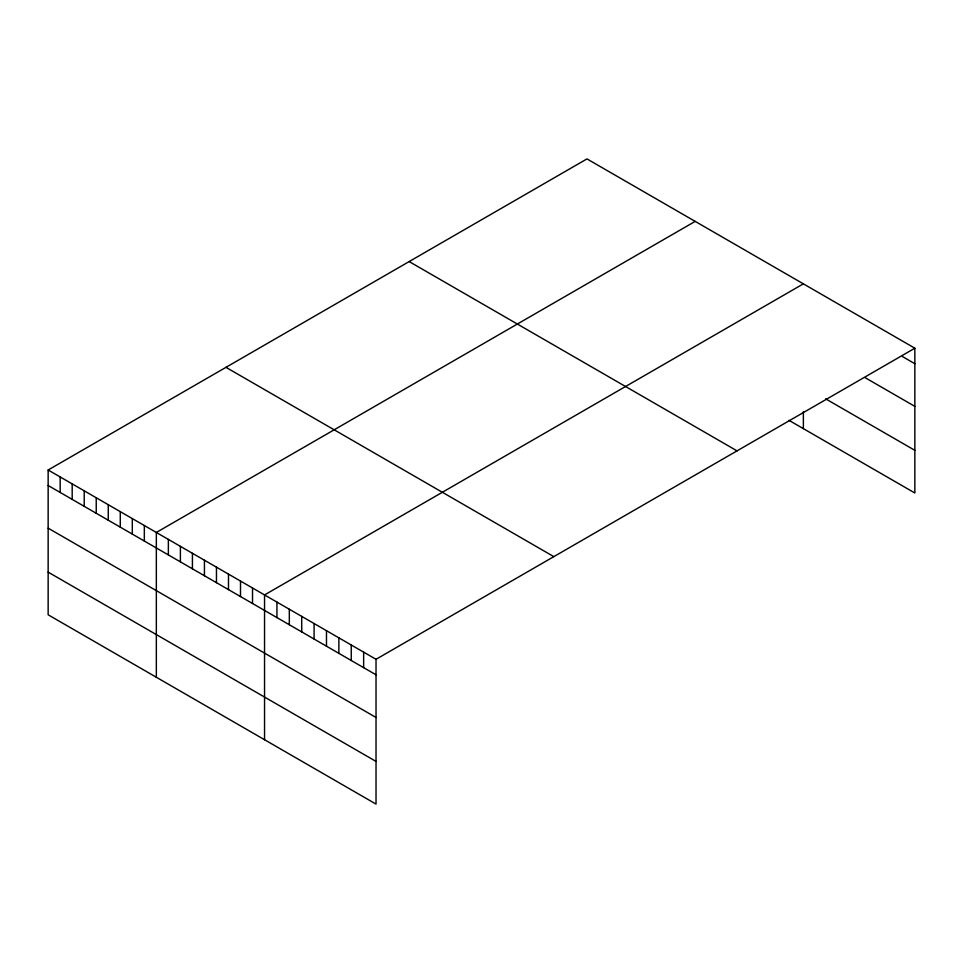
<?xml version="1.0" encoding="UTF-8"?>
<svg xmlns="http://www.w3.org/2000/svg" width="963" height="963" viewBox="0 0 963 963"><rect width="100%" height="100%" fill="white"/><g stroke="black" fill="none" stroke-linecap="round" stroke-linejoin="round"><path stroke-width="1.44" d="M48.15 470.004L376.027 659.294L376.027 804.093L48.15 614.791L48.15 470.004L586.973 158.907L914.85 348.209L914.85 492.996L788.95 420.313M695.178 221.382L156.343 532.467L156.343 677.254M803.371 283.844L264.548 594.941L264.548 739.728M376.027 659.294L914.85 348.209M902.463 356.563L914.85 363.713M865.304 377.773L914.85 406.374M825.664 398.851L914.85 450.335M409.167 261.575L737.032 450.865M225.968 367.336L553.833 556.638M48.15 485.508L376.027 674.798M48.15 528.169L376.027 717.471M48.15 572.13L376.027 761.42M803.371 411.574L803.371 428.643M363.641 652.144L363.641 667.648M351.254 644.993L351.254 660.498M338.868 637.843L338.868 653.347M326.481 630.693L326.481 646.197M314.094 623.543L314.094 639.047M301.708 616.392L301.708 631.897M289.321 609.242L289.321 624.746M276.935 602.092L276.935 617.596M252.523 587.996L252.523 603.5M240.497 581.05L240.497 596.554M228.484 574.117L228.484 589.621M216.458 567.171L216.458 582.675M204.433 560.237L204.433 575.742M192.419 553.292L192.419 568.796M180.394 546.346L180.394 561.85M168.369 539.412L168.369 554.917M144.33 525.533L144.33 541.037M132.304 518.588L132.304 534.092M120.279 511.642L120.279 527.146M108.265 504.708L108.265 520.213M96.24 497.763L96.24 513.267M84.214 490.829L84.214 506.333M72.189 483.883L72.189 499.388M60.175 476.938L60.175 492.442"/></g></svg>
